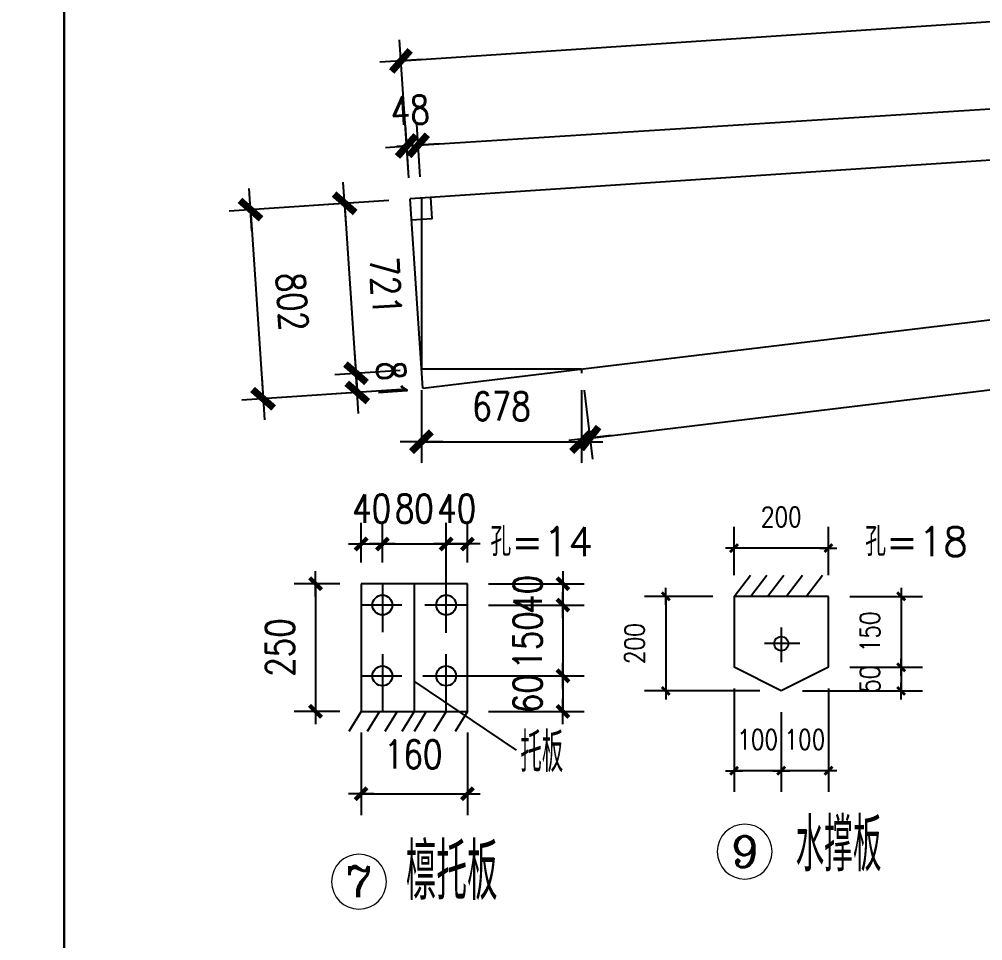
# Model space of a CAD drawing. Header units: millimetres. Extents: x 2451220 to 4527627, y -5186613 to -1639140.
# Drawn here: x 2499782 to 2503861, y -1731333 to -1727432 of the extents above; entities that cross this region are included whole.
import ezdxf
from ezdxf.enums import TextEntityAlignment as Align

# ---------------------------------------------------------------- set-up
doc = ezdxf.new("R2010")
doc.units = ezdxf.units.MM
doc.header["$LTSCALE"] = 1000
doc.header["$PDMODE"] = 34
doc.linetypes.add('CENTER', pattern=[50.8, 31.75, -6.35, 6.35, -6.35])
doc.layers.add('轴线层', color=1, linetype='CENTER', lineweight=15)
doc.layers.add('钢架', color=7, linetype='Continuous', lineweight=25)
doc.styles.add('COMPLEX', font='COMPLEX')
doc.styles.add('DIM_FONT', font='simplex.shx', dxfattribs={"width": 0.8, "bigfont": 'hztxt.shx'})
doc.styles.add('hz', font='gbenor.shx', dxfattribs={"width": 0.75, "height": 100, "bigfont": 'gbcbig.shx'})
doc.styles.get("Standard").update_dxf_attribs({"font": 'txt', "bigfont": 'gbcbig.shx'})
doc.dimstyles.new('WGH(1)', dxfattribs={"dimscale": 1.2, "dimtxt": 100, "dimasz": 0.5, "dimexe": 75, "dimexo": 75, "dimgap": 75, "dimtad": 1, "dimdec": 0, "dimzin": 0, "dimdsep": 46, "dimtxsty": 'DIM_FONT', "dimblk1": '_DIMX', "dimblk2": '_DIMX', "dimsah": 1, "dimcen": 0.09, "dimclrd": 3, "dimclre": 3, "dimclrt": 7, "dimadec": 0, "dimazin": 0, "dimtfac": 1, "dimtdec": 0, "dimtix": 1, "dimtmove": 2, "dimatfit": 3, "dimldrblk": '_DIMX', "dimfxl": 1, "dimtolj": 1, "dimtzin": 0, "dimarcsym": 0})
doc.dimstyles.new('WGH(2)', dxfattribs={"dimscale": 1.2, "dimtxt": 100, "dimasz": 0.5, "dimexe": 75, "dimexo": 75, "dimgap": 75, "dimtad": 1, "dimdec": 0, "dimlfac": 0.5, "dimzin": 0, "dimdsep": 46, "dimtxsty": 'DIM_FONT', "dimblk1": '_DIMX', "dimblk2": '_DIMX', "dimsah": 1, "dimcen": 0.09, "dimclrd": 3, "dimclre": 3, "dimclrt": 7, "dimadec": 0, "dimazin": 0, "dimtfac": 1, "dimtdec": 0, "dimtix": 1, "dimtmove": 2, "dimatfit": 3, "dimldrblk": '_DIMX', "dimfxl": 1, "dimtolj": 1, "dimtzin": 0, "dimarcsym": 0})
doc.dimstyles.new('WGH(3)', dxfattribs={"dimscale": 1.2, "dimtxt": 100, "dimasz": 0.3, "dimexe": 75, "dimexo": 75, "dimgap": 75, "dimtad": 1, "dimdec": 0, "dimlfac": 0.333333, "dimzin": 0, "dimdsep": 46, "dimtxsty": 'DIM_FONT', "dimblk1": '_DIMX', "dimblk2": '_DIMX', "dimsah": 1, "dimcen": 0.09, "dimclrd": 3, "dimclre": 3, "dimclrt": 7, "dimazin": 0, "dimtfac": 1, "dimtdec": 0, "dimtix": 1, "dimtmove": 2, "dimatfit": 3, "dimldrblk": '_DIMX', "dimfxl": 1, "dimtolj": 1, "dimtzin": 0, "dimarcsym": 0})

# ---------------------------------------------------------------- blocks, each defined once
blk = doc.blocks.new('_DIMX')
blk.add_line((-150, 0), (150, 0))
at = {"const_width": 50}
blk.add_lwpolyline([(-70, -70), (70, 70)], dxfattribs=at)
blk = doc.blocks.new('*D2651')
at = {"color": 3, "lineweight": -2}
for p, q in [((2501139.4, -1729822.3), (2500946.1, -1729822.3)), ((2501036.1, -1729822.6), (2501036.1, -1730361.9)), ((2501139.4, -1730362.3), (2500946.1, -1730362.3))]:
    blk.add_line(p, q, dxfattribs=at)
at = {"layer": 'Defpoints', "color": 0}
for p in [(2501229.4, -1729822.3), (2501036.1, -1730362.3), (2501229.4, -1730362.3)]:
    blk.add_point(p, dxfattribs=at)
at = {"color": 3, "lineweight": -2, "xscale": 0.36, "yscale": 0.36, "zscale": 0.36}
for p, rotation in [((2501036.1, -1729822.3), 90), ((2501036.1, -1730362.3), 270)]:
    blk.add_blockref('_DIMX', p, dxfattribs=dict(at, rotation=rotation))
at = {"color": 7, "insert": (2500886.1, -1730092.3), "char_height": 120, "attachment_point": 5, "rotation": 90, "style": 'DIM_FONT'}
blk.add_mtext('\\A1;250', dxfattribs=at)
blk = doc.blocks.new('*D2652')
at = {"color": 3, "lineweight": -2}
for p, q in [((2501769.4, -1729822.3), (2502173.9, -1729822.3)), ((2502083.9, -1729821.9), (2502083.9, -1729821.6)), ((2502083.9, -1729822.3), (2502083.9, -1729912.3)), ((2501769.4, -1729912.3), (2502173.9, -1729912.3)), ((2502083.9, -1729912.6), (2502083.9, -1729913))]:
    blk.add_line(p, q, dxfattribs=at)
at = {"layer": 'Defpoints', "color": 0}
for p in [(2501679.4, -1729822.3), (2501679.4, -1729912.3), (2502083.9, -1729912.3)]:
    blk.add_point(p, dxfattribs=at)
at = {"color": 3, "lineweight": -2, "xscale": 0.36, "yscale": 0.36, "zscale": 0.36}
for p, rotation in [((2502083.9, -1729822.3), 270), ((2502083.9, -1729912.3), 90)]:
    blk.add_blockref('_DIMX', p, dxfattribs=dict(at, rotation=rotation))
at = {"color": 7, "insert": (2501933.9, -1729867.3), "char_height": 120, "attachment_point": 5, "rotation": 90, "style": 'DIM_FONT'}
blk.add_mtext('\\A1;40', dxfattribs=at)
blk = doc.blocks.new('*D2653')
at = {"color": 3, "lineweight": -2}
for p, q in [((2501769.4, -1729912.3), (2502173.9, -1729912.3)), ((2502083.9, -1729911.9), (2502083.9, -1729911.6)), ((2502083.9, -1729912.3), (2502083.9, -1730212.3)), ((2501491.2, -1730212.3), (2502173.9, -1730212.3)), ((2502083.9, -1730212.6), (2502083.9, -1730213))]:
    blk.add_line(p, q, dxfattribs=at)
at = {"layer": 'Defpoints', "color": 0}
for p in [(2501679.4, -1729912.3), (2501401.2, -1730212.3), (2502083.9, -1730212.3)]:
    blk.add_point(p, dxfattribs=at)
at = {"color": 3, "lineweight": -2, "xscale": 0.36, "yscale": 0.36, "zscale": 0.36}
for p, rotation in [((2502083.9, -1729912.3), 270), ((2502083.9, -1730212.3), 90)]:
    blk.add_blockref('_DIMX', p, dxfattribs=dict(at, rotation=rotation))
at = {"color": 7, "insert": (2501933.9, -1730062.3), "char_height": 120, "attachment_point": 5, "rotation": 90, "style": 'DIM_FONT'}
blk.add_mtext('\\A1;150', dxfattribs=at)
blk = doc.blocks.new('*D2654')
at = {"color": 3, "lineweight": -2}
for p, q in [((2501491.2, -1730212.3), (2502173.9, -1730212.3)), ((2502083.9, -1730211.9), (2502083.9, -1730211.6)), ((2502083.9, -1730212.3), (2502083.9, -1730362.3)), ((2501769.4, -1730362.3), (2502173.9, -1730362.3)), ((2502083.9, -1730362.6), (2502083.9, -1730363))]:
    blk.add_line(p, q, dxfattribs=at)
at = {"layer": 'Defpoints', "color": 0}
for p in [(2501401.2, -1730212.3), (2501679.4, -1730362.3), (2502083.9, -1730362.3)]:
    blk.add_point(p, dxfattribs=at)
at = {"color": 3, "lineweight": -2, "xscale": 0.36, "yscale": 0.36, "zscale": 0.36}
for p, rotation in [((2502083.9, -1730212.3), 270), ((2502083.9, -1730362.3), 90)]:
    blk.add_blockref('_DIMX', p, dxfattribs=dict(at, rotation=rotation))
at = {"color": 7, "insert": (2501933.9, -1730287.3), "char_height": 120, "attachment_point": 5, "rotation": 90, "style": 'DIM_FONT'}
blk.add_mtext('\\A1;60', dxfattribs=at)
blk = doc.blocks.new('*D2655')
at = {"color": 3, "lineweight": -2}
for p, q in [((2501229.4, -1729732.3), (2501229.4, -1729563.8)), ((2501319.4, -1729732.3), (2501319.4, -1729563.8)), ((2501229, -1729653.8), (2501228.7, -1729653.8)), ((2501229.4, -1729653.8), (2501319.4, -1729653.8)), ((2501319.7, -1729653.8), (2501320.1, -1729653.8))]:
    blk.add_line(p, q, dxfattribs=at)
at = {"layer": 'Defpoints', "color": 0}
for p in [(2501319.4, -1729653.8), (2501229.4, -1729822.3), (2501319.4, -1729822.3)]:
    blk.add_point(p, dxfattribs=at)
at = {"color": 3, "lineweight": -2, "xscale": 0.36, "yscale": 0.36, "zscale": 0.36}
blk.add_blockref('_DIMX', (2501229.4, -1729653.8), dxfattribs=at)
at = {"color": 3, "lineweight": -2, "xscale": 0.36, "yscale": 0.36, "zscale": 0.36, "rotation": 180}
blk.add_blockref('_DIMX', (2501319.4, -1729653.8), dxfattribs=at)
at = {"color": 7, "insert": (2501274.4, -1729503.8), "char_height": 120, "attachment_point": 5, "style": 'DIM_FONT'}
blk.add_mtext('\\A1;40', dxfattribs=at)
blk = doc.blocks.new('*D2656')
at = {"color": 3, "lineweight": -2}
for p, q in [((2501319.4, -1729732.3), (2501319.4, -1729563.8)), ((2501589.4, -1730030.3), (2501589.4, -1729563.8)), ((2501319, -1729653.8), (2501318.7, -1729653.8)), ((2501319.4, -1729653.8), (2501589.4, -1729653.8)), ((2501589.7, -1729653.8), (2501590.1, -1729653.8))]:
    blk.add_line(p, q, dxfattribs=at)
at = {"layer": 'Defpoints', "color": 0}
for p in [(2501589.4, -1729653.8), (2501319.4, -1729822.3), (2501589.4, -1730120.3)]:
    blk.add_point(p, dxfattribs=at)
at = {"color": 3, "lineweight": -2, "xscale": 0.36, "yscale": 0.36, "zscale": 0.36}
blk.add_blockref('_DIMX', (2501319.4, -1729653.8), dxfattribs=at)
at = {"color": 3, "lineweight": -2, "xscale": 0.36, "yscale": 0.36, "zscale": 0.36, "rotation": 180}
blk.add_blockref('_DIMX', (2501589.4, -1729653.8), dxfattribs=at)
at = {"color": 7, "insert": (2501454.4, -1729503.8), "char_height": 120, "attachment_point": 5, "style": 'DIM_FONT'}
blk.add_mtext('\\A1;80', dxfattribs=at)
blk = doc.blocks.new('*D2657')
at = {"color": 3, "lineweight": -2}
for p, q in [((2501589.4, -1730030.3), (2501589.4, -1729563.8)), ((2501679.4, -1729732.3), (2501679.4, -1729563.8)), ((2501589, -1729653.8), (2501588.7, -1729653.8)), ((2501589.4, -1729653.8), (2501679.4, -1729653.8)), ((2501679.7, -1729653.8), (2501680.1, -1729653.8))]:
    blk.add_line(p, q, dxfattribs=at)
at = {"layer": 'Defpoints', "color": 0}
for p in [(2501679.4, -1729653.8), (2501679.4, -1729822.3), (2501589.4, -1730120.3)]:
    blk.add_point(p, dxfattribs=at)
at = {"color": 3, "lineweight": -2, "xscale": 0.36, "yscale": 0.36, "zscale": 0.36}
blk.add_blockref('_DIMX', (2501589.4, -1729653.8), dxfattribs=at)
at = {"color": 3, "lineweight": -2, "xscale": 0.36, "yscale": 0.36, "zscale": 0.36, "rotation": 180}
blk.add_blockref('_DIMX', (2501679.4, -1729653.8), dxfattribs=at)
at = {"color": 7, "insert": (2501634.4, -1729503.8), "char_height": 120, "attachment_point": 5, "style": 'DIM_FONT'}
blk.add_mtext('\\A1;40', dxfattribs=at)
blk = doc.blocks.new('*D854')
at = {"color": 3, "lineweight": -2}
for p, q in [((2501229.4, -1730452.3), (2501229.4, -1730801.4)), ((2501679.4, -1730452.3), (2501679.4, -1730801.4)), ((2501229.7, -1730711.4), (2501679, -1730711.4))]:
    blk.add_line(p, q, dxfattribs=at)
at = {"layer": 'Defpoints', "color": 0}
for p in [(2501229.4, -1730362.3), (2501679.4, -1730362.3), (2501679.4, -1730711.4)]:
    blk.add_point(p, dxfattribs=at)
at = {"color": 3, "lineweight": -2, "xscale": 0.36, "yscale": 0.36, "zscale": 0.36, "rotation": 180}
blk.add_blockref('_DIMX', (2501229.4, -1730711.4), dxfattribs=at)
at = {"color": 3, "lineweight": -2, "xscale": 0.36, "yscale": 0.36, "zscale": 0.36}
blk.add_blockref('_DIMX', (2501679.4, -1730711.4), dxfattribs=at)
at = {"color": 7, "insert": (2501449.8, -1730544.4), "char_height": 120, "attachment_point": 5, "style": 'DIM_FONT'}
blk.add_mtext('\\A1;160', dxfattribs=at)
blk = doc.blocks.new('*D2658')
at = {"color": 3, "lineweight": -2}
for p, q in [((2502808.2, -1729785.8), (2502808.2, -1729581.4)), ((2503208.2, -1729785.8), (2503208.2, -1729581.4)), ((2503207.9, -1729671.4), (2502808.4, -1729671.4))]:
    blk.add_line(p, q, dxfattribs=at)
at = {"layer": 'Defpoints', "color": 0}
for p in [(2502808.2, -1729671.4), (2502808.2, -1729875.8), (2503208.2, -1729875.8)]:
    blk.add_point(p, dxfattribs=at)
at = {"color": 3, "lineweight": -2, "xscale": 0.24, "yscale": 0.24, "zscale": 0.24, "rotation": 180}
blk.add_blockref('_DIMX', (2502808.2, -1729671.4), dxfattribs=at)
at = {"color": 3, "lineweight": -2, "xscale": 0.24, "yscale": 0.24, "zscale": 0.24}
blk.add_blockref('_DIMX', (2503208.2, -1729671.4), dxfattribs=at)
at = {"color": 7, "insert": (2503008.2, -1729539.4), "char_height": 84, "attachment_point": 5, "style": 'DIM_FONT'}
blk.add_mtext('\\A1;200', dxfattribs=at)
blk = doc.blocks.new('*D2659')
at = {"color": 3, "lineweight": -2}
for p, q in [((2503298.2, -1729875.8), (2503605.8, -1729875.8)), ((2503515.8, -1729875.6), (2503515.8, -1729875.4)), ((2503515.8, -1729875.8), (2503515.8, -1730175.8)), ((2503298.2, -1730175.8), (2503605.8, -1730175.8)), ((2503515.8, -1730176.1), (2503515.8, -1730176.3))]:
    blk.add_line(p, q, dxfattribs=at)
at = {"layer": 'Defpoints', "color": 0}
for p in [(2503208.2, -1729875.8), (2503208.2, -1730175.8), (2503515.8, -1730175.8)]:
    blk.add_point(p, dxfattribs=at)
at = {"color": 3, "lineweight": -2, "xscale": 0.24, "yscale": 0.24, "zscale": 0.24}
for p, rotation in [((2503515.8, -1729875.8), 270), ((2503515.8, -1730175.8), 90)]:
    blk.add_blockref('_DIMX', p, dxfattribs=dict(at, rotation=rotation))
at = {"color": 7, "insert": (2503383.8, -1730025.8), "char_height": 84, "attachment_point": 5, "rotation": 90, "style": 'DIM_FONT'}
blk.add_mtext('\\A1;150', dxfattribs=at)
blk = doc.blocks.new('*D2660')
at = {"color": 3, "lineweight": -2}
for p, q in [((2503298.2, -1730175.8), (2503605.8, -1730175.8)), ((2503515.8, -1730175.6), (2503515.8, -1730175.4)), ((2503515.8, -1730175.8), (2503515.8, -1730275.8)), ((2503098.2, -1730275.8), (2503605.8, -1730275.8)), ((2503515.8, -1730276.1), (2503515.8, -1730276.3))]:
    blk.add_line(p, q, dxfattribs=at)
at = {"layer": 'Defpoints', "color": 0}
for p in [(2503208.2, -1730175.8), (2503008.2, -1730275.8), (2503515.8, -1730275.8)]:
    blk.add_point(p, dxfattribs=at)
at = {"color": 3, "lineweight": -2, "xscale": 0.24, "yscale": 0.24, "zscale": 0.24}
for p, rotation in [((2503515.8, -1730175.8), 270), ((2503515.8, -1730275.8), 90)]:
    blk.add_blockref('_DIMX', p, dxfattribs=dict(at, rotation=rotation))
at = {"color": 7, "insert": (2503383.8, -1730225.8), "char_height": 84, "attachment_point": 5, "rotation": 90, "style": 'DIM_FONT'}
blk.add_mtext('\\A1;50', dxfattribs=at)
blk = doc.blocks.new('*D2661')
at = {"color": 3, "lineweight": -2}
for p, q in [((2502718.2, -1729875.8), (2502429.4, -1729875.8)), ((2502519.4, -1729876.1), (2502519.4, -1730275.6)), ((2502918.2, -1730275.8), (2502429.4, -1730275.8))]:
    blk.add_line(p, q, dxfattribs=at)
at = {"layer": 'Defpoints', "color": 0}
for p in [(2502808.2, -1729875.8), (2502519.4, -1730275.8), (2503008.2, -1730275.8)]:
    blk.add_point(p, dxfattribs=at)
at = {"color": 3, "lineweight": -2, "xscale": 0.24, "yscale": 0.24, "zscale": 0.24}
for p, rotation in [((2502519.4, -1729875.8), 90), ((2502519.4, -1730275.8), 270)]:
    blk.add_blockref('_DIMX', p, dxfattribs=dict(at, rotation=rotation))
at = {"color": 7, "insert": (2502387.4, -1730075.8), "char_height": 84, "attachment_point": 5, "rotation": 90, "style": 'DIM_FONT'}
blk.add_mtext('\\A1;200', dxfattribs=at)
blk = doc.blocks.new('*D855')
at = {"color": 3, "lineweight": -2}
for p, q in [((2503208.2, -1730265.8), (2503208.2, -1730703.6)), ((2503008.2, -1730365.8), (2503008.2, -1730703.6)), ((2503007.9, -1730613.6), (2503007.7, -1730613.6)), ((2503208.2, -1730613.6), (2503008.2, -1730613.6)), ((2503208.4, -1730613.6), (2503208.6, -1730613.6))]:
    blk.add_line(p, q, dxfattribs=at)
at = {"layer": 'Defpoints', "color": 0}
for p in [(2503208.2, -1730175.8), (2503008.2, -1730275.8), (2503008.2, -1730613.6)]:
    blk.add_point(p, dxfattribs=at)
at = {"color": 3, "lineweight": -2, "xscale": 0.24, "yscale": 0.24, "zscale": 0.24}
blk.add_blockref('_DIMX', (2503008.2, -1730613.6), dxfattribs=at)
at = {"color": 3, "lineweight": -2, "xscale": 0.24, "yscale": 0.24, "zscale": 0.24, "rotation": 180}
blk.add_blockref('_DIMX', (2503208.2, -1730613.6), dxfattribs=at)
at = {"color": 7, "insert": (2503108.2, -1730481.6), "char_height": 84, "attachment_point": 5, "style": 'DIM_FONT'}
blk.add_mtext('\\A1;100', dxfattribs=at)
blk = doc.blocks.new('*D856')
at = {"color": 3, "lineweight": -2}
for p, q in [((2502808.2, -1730265.8), (2502808.2, -1730703.6)), ((2503008.2, -1730365.8), (2503008.2, -1730703.6)), ((2502807.9, -1730613.6), (2502807.7, -1730613.6)), ((2503008.2, -1730613.6), (2502808.2, -1730613.6)), ((2503008.4, -1730613.6), (2503008.6, -1730613.6))]:
    blk.add_line(p, q, dxfattribs=at)
at = {"layer": 'Defpoints', "color": 0}
for p in [(2502808.2, -1730175.8), (2503008.2, -1730275.8), (2502808.2, -1730613.6)]:
    blk.add_point(p, dxfattribs=at)
at = {"color": 3, "lineweight": -2, "xscale": 0.24, "yscale": 0.24, "zscale": 0.24}
blk.add_blockref('_DIMX', (2502808.2, -1730613.6), dxfattribs=at)
at = {"color": 3, "lineweight": -2, "xscale": 0.24, "yscale": 0.24, "zscale": 0.24, "rotation": 180}
blk.add_blockref('_DIMX', (2503008.2, -1730613.6), dxfattribs=at)
at = {"color": 7, "insert": (2502908.2, -1730481.6), "char_height": 84, "attachment_point": 5, "style": 'DIM_FONT'}
blk.add_mtext('\\A1;100', dxfattribs=at)
blk = doc.blocks.new('轴线标号')
at = {"lineweight": 13}
blk.add_circle((0, 0), 0.5, dxfattribs=at)
at = {"layer": '钢架', "lineweight": 13, "style": 'COMPLEX', "width": 1.041667}
blk.add_attdef('A', text='', height=0.56, dxfattribs=at).set_placement((-0.25, -0.28), (0.25, -0.28), align=Align.FIT)
blk = doc.blocks.new('*D2679')
at = {"color": 3, "lineweight": -2}
for p, q in [((2507498.2, -1728360.2), (2507533.5, -1728652.9)), ((2502198.7, -1729205.4), (2507522.1, -1728563.6)), ((2502173.6, -1729002.1), (2502208.8, -1729294.8))]:
    blk.add_line(p, q, dxfattribs=at)
at = {"layer": 'Defpoints', "color": 0}
for p in [(2507487.4, -1728270.8), (2507522.7, -1728563.5), (2502162.8, -1728912.7)]:
    blk.add_point(p, dxfattribs=at)
at = {"color": 3, "lineweight": -2, "xscale": 0.6, "yscale": 0.6, "zscale": 0.6}
for p, rotation in [((2507522.7, -1728563.5), 6.87402383045869), ((2502198.1, -1729205.4), 186.8740238304587)]:
    blk.add_blockref('_DIMX', p, dxfattribs=dict(at, rotation=rotation))
at = {"color": 7, "insert": (2504842.4, -1728735.5), "char_height": 120, "attachment_point": 5, "rotation": 6.874, "style": 'DIM_FONT'}
blk.add_mtext('\\A1;5363', dxfattribs=at)
blk = doc.blocks.new('*D2684')
at = {"color": 3, "lineweight": -2}
for p, q in [((2501431.1, -1728103.3), (2501416.8, -1727879.2)), ((2501479, -1728100.2), (2501464.7, -1727876.2)), ((2501421.9, -1727969.1), (2501421.3, -1727969.1)), ((2501422.5, -1727969), (2501470.5, -1727966)), ((2501471.1, -1727965.9), (2501471.7, -1727965.9))]:
    blk.add_line(p, q, dxfattribs=at)
at = {"layer": 'Defpoints', "color": 0}
for p in [(2501470.5, -1727966), (2501436.8, -1728193.1), (2501484.8, -1728190.1)]:
    blk.add_point(p, dxfattribs=at)
at = {"color": 3, "lineweight": -2, "xscale": 0.6, "yscale": 0.6, "zscale": 0.6}
for p, rotation in [((2501422.5, -1727969), 3.655502711790959), ((2501470.5, -1727966), 183.655502711791)]:
    blk.add_blockref('_DIMX', p, dxfattribs=dict(at, rotation=rotation))
at = {"color": 7, "insert": (2501436.9, -1727817.8), "char_height": 120, "attachment_point": 5, "rotation": 3.6555, "style": 'DIM_FONT'}
blk.add_mtext('\\A1;48', dxfattribs=at)
blk = doc.blocks.new('*D2685')
at = {"color": 3, "lineweight": -2}
for p, q in [((2507449.8, -1727702.1), (2507436.5, -1727494.6)), ((2501471.1, -1727965.9), (2507441.6, -1727584.5)), ((2501479, -1728100.2), (2501464.7, -1727876.2))]:
    blk.add_line(p, q, dxfattribs=at)
at = {"layer": 'Defpoints', "color": 0}
for p in [(2507442.2, -1727584.5), (2507455.5, -1727791.9), (2501484.8, -1728190.1)]:
    blk.add_point(p, dxfattribs=at)
at = {"color": 3, "lineweight": -2, "xscale": 0.6, "yscale": 0.6, "zscale": 0.6}
for p, rotation in [((2507442.2, -1727584.5), 3.65550272074046), ((2501470.5, -1727966), 183.6555027207405)]:
    blk.add_blockref('_DIMX', p, dxfattribs=dict(at, rotation=rotation))
at = {"color": 7, "insert": (2504446.8, -1727625.5), "char_height": 120, "attachment_point": 5, "rotation": 3.6555, "style": 'DIM_FONT'}
blk.add_mtext('\\A1;5984', dxfattribs=at)
blk = doc.blocks.new('*D2686')
at = {"color": 3, "lineweight": -2}
for p, q in [((2507449.5, -1727702.1), (2507410.6, -1727117.8)), ((2501398.5, -1727608.8), (2507415.9, -1727207.6)), ((2501430.8, -1728103.3), (2501391.9, -1727519))]:
    blk.add_line(p, q, dxfattribs=at)
at = {"layer": 'Defpoints', "color": 0}
for p in [(2507416.5, -1727207.6), (2507455.5, -1727791.9), (2501436.8, -1728193.1)]:
    blk.add_point(p, dxfattribs=at)
at = {"color": 3, "lineweight": -2, "xscale": 0.6, "yscale": 0.6, "zscale": 0.6}
for p, rotation in [((2507416.5, -1727207.6), 3.814074834278583), ((2501397.9, -1727608.8), 183.8140748342786)]:
    blk.add_blockref('_DIMX', p, dxfattribs=dict(at, rotation=rotation))
at = {"color": 7, "insert": (2504397.2, -1727258.5), "char_height": 120, "attachment_point": 5, "rotation": 3.8141, "style": 'DIM_FONT'}
blk.add_mtext('\\A1;6032', dxfattribs=at)
blk = doc.blocks.new('*D2687')
at = {"color": 3, "lineweight": -2}
for p, q in [((2501347, -1728199.1), (2500671.2, -1728244.2)), ((2500761, -1728238.8), (2500814.3, -1729038.2)), ((2501400.4, -1728999.8), (2500724.6, -1729044.8))]:
    blk.add_line(p, q, dxfattribs=at)
at = {"layer": 'Defpoints', "color": 0}
for p in [(2501436.8, -1728193.1), (2501490.2, -1728993.8), (2500814.4, -1729038.8)]:
    blk.add_point(p, dxfattribs=at)
at = {"color": 3, "lineweight": -2, "xscale": 0.6, "yscale": 0.6, "zscale": 0.6}
for p, rotation in [((2500761, -1728238.2), 93.81407483430803), ((2500814.4, -1729038.8), 273.814074834308)]:
    blk.add_blockref('_DIMX', p, dxfattribs=dict(at, rotation=rotation))
at = {"color": 7, "insert": (2500937.4, -1728628.5), "char_height": 120, "attachment_point": 5, "rotation": 273.8141, "style": 'DIM_FONT'}
blk.add_mtext('\\A1;802', dxfattribs=at)
blk = doc.blocks.new('*D2688')
at = {"color": 3, "lineweight": -2}
for p, q in [((2501347, -1728199.1), (2501069.8, -1728217.6)), ((2501159.6, -1728212.2), (2501207.5, -1728930.6)), ((2501395, -1728918.7), (2501117.8, -1728937.2))]:
    blk.add_line(p, q, dxfattribs=at)
at = {"layer": 'Defpoints', "color": 0}
for p in [(2501436.8, -1728193.1), (2501207.6, -1728931.2), (2501484.8, -1728912.7)]:
    blk.add_point(p, dxfattribs=at)
at = {"color": 3, "lineweight": -2, "xscale": 0.6, "yscale": 0.6, "zscale": 0.6}
for p, rotation in [((2501159.6, -1728211.6), 93.81407483430759), ((2501207.6, -1728931.2), 273.8140748343076)]:
    blk.add_blockref('_DIMX', p, dxfattribs=dict(at, rotation=rotation))
at = {"color": 7, "insert": (2501333.3, -1728561.4), "char_height": 120, "attachment_point": 5, "rotation": 273.8141, "style": 'DIM_FONT'}
blk.add_mtext('\\A1;721', dxfattribs=at)
blk = doc.blocks.new('*D2689')
at = {"color": 3, "lineweight": -2}
for p, q in [((2501395, -1728918.7), (2501117.8, -1728937.2)), ((2501207.5, -1728930.6), (2501207.5, -1728930)), ((2501207.6, -1728931.2), (2501213, -1729012.3)), ((2501400.4, -1728999.8), (2501123.2, -1729018.3)), ((2501213, -1729012.9), (2501213.1, -1729013.5))]:
    blk.add_line(p, q, dxfattribs=at)
at = {"layer": 'Defpoints', "color": 0}
for p in [(2501484.8, -1728912.7), (2501213, -1729012.3), (2501490.2, -1728993.8)]:
    blk.add_point(p, dxfattribs=at)
at = {"color": 3, "lineweight": -2, "xscale": 0.6, "yscale": 0.6, "zscale": 0.6}
for p, rotation in [((2501207.6, -1728931.2), 273.8140748245292), ((2501213, -1729012.3), 93.81407482452924)]:
    blk.add_blockref('_DIMX', p, dxfattribs=dict(at, rotation=rotation))
at = {"color": 7, "insert": (2501359.9, -1728961.7), "char_height": 120, "attachment_point": 5, "rotation": 273.8141, "style": 'DIM_FONT'}
blk.add_mtext('\\A1;81', dxfattribs=at)
blk = doc.blocks.new('*D2692')
at = {"color": 3, "lineweight": -2}
for p, q in [((2501484.8, -1729002.7), (2501484.8, -1729310.8)), ((2502162.8, -1729002.7), (2502162.8, -1729310.8)), ((2501485.4, -1729220.8), (2502162.2, -1729220.8))]:
    blk.add_line(p, q, dxfattribs=at)
at = {"layer": 'Defpoints', "color": 0}
for p in [(2501484.8, -1728912.7), (2502162.8, -1728912.7), (2502162.8, -1729220.8)]:
    blk.add_point(p, dxfattribs=at)
at = {"color": 3, "lineweight": -2, "xscale": 0.6, "yscale": 0.6, "zscale": 0.6, "rotation": 180}
blk.add_blockref('_DIMX', (2501484.8, -1729220.8), dxfattribs=at)
at = {"color": 3, "lineweight": -2, "xscale": 0.6, "yscale": 0.6, "zscale": 0.6}
blk.add_blockref('_DIMX', (2502162.8, -1729220.8), dxfattribs=at)
at = {"color": 7, "insert": (2501823.8, -1729070.8), "char_height": 120, "attachment_point": 5, "style": 'DIM_FONT'}
blk.add_mtext('\\A1;678', dxfattribs=at)

msp = doc.modelspace()

# ---------------------------------------------------------------- linework, layer by layer
for p, q in [((2507455.5, -1727791.9), (2501436.8, -1728193.1)), ((2501490.2, -1728993.8), (2501436.8, -1728193.1)), ((2501484.8, -1728190.1), (2501484.8, -1728912.7)), ((2501530.6, -1728277.1), (2501524.6, -1728187.3)), ((2501530.6, -1728277.1), (2501442.8, -1728282.9)), ((2501490.2, -1728993.8), (2507487.4, -1728270.8)), ((2502808.2, -1729875.8), (2502877.9, -1729786.2)), ((2502877.8, -1729875.8), (2502947.5, -1729786.2)), ((2502949.9, -1729875.8), (2503019.6, -1729786.2)), ((2503028.6, -1729875.8), (2503098.4, -1729786.2)), ((2503113.6, -1729875.8), (2503183.3, -1729786.2)), ((2501229.4, -1729822.3), (2501229.4, -1730362.3)), ((2501679.4, -1729822.3), (2501229.4, -1729822.3)), ((2501319.4, -1729822.3), (2501319.4, -1730026.6)), ((2501454.4, -1729822.3), (2501454.4, -1730362.3)), ((2501589.4, -1730026.6), (2501589.4, -1729822.3)), ((2501679.4, -1730362.3), (2501679.4, -1729822.3)), ((2503208.2, -1729875.8), (2502808.2, -1729875.8)), ((2502808.2, -1729875.8), (2502808.2, -1730175.8)), ((2503208.2, -1730075.8), (2503208.2, -1729875.8)), ((2503208.2, -1730175.8), (2503208.2, -1729875.8)), ((2501401.2, -1729912.3), (2501229.4, -1729912.3)), ((2501679.4, -1729912.3), (2501499.2, -1729912.3)), ((2503008.2, -1730007.2), (2503008.2, -1730153.9)), ((2503087, -1730075.8), (2502936.6, -1730075.8)), ((2501319.4, -1730120.3), (2501319.4, -1730362.3)), ((2501589.4, -1730362.3), (2501589.4, -1730120.3)), ((2503008.2, -1730275.8), (2502808.2, -1730175.8)), ((2503208.2, -1730175.8), (2503008.2, -1730275.8)), ((2501229.4, -1730212.3), (2501401.2, -1730212.3)), ((2501887.5, -1730526.2), (2501454.4, -1730234.5)), ((2501499.2, -1730212.3), (2501679.4, -1730212.3)), ((2501229.4, -1730362.3), (2501177.3, -1730447.1)), ((2501229.4, -1730362.3), (2501679.4, -1730362.3)), ((2501306.6, -1730362.3), (2501254.6, -1730447.1)), ((2501382, -1730362.3), (2501330, -1730447.1)), ((2501454.4, -1730362.3), (2501402.3, -1730447.1)), ((2501505.4, -1730362.3), (2501453.3, -1730447.1)), ((2501589.4, -1730362.3), (2501537.3, -1730447.1)), ((2501679.4, -1730362.3), (2501627.3, -1730447.1))]:
    msp.add_line(p, q)
at = {"color": 2}
for p, q in [((2501484.8, -1728912.7), (2502162.8, -1728912.7)), ((2502162.8, -1728912.7), (2502162.8, -1728930.7))]:
    msp.add_line(p, q, dxfattribs=at)
for points in [[(2499972, -1722507.9), (2512391.4, -1722507.9), (2512391.4, -1731840), (2499972, -1731840)], [(2499972, -1737171.4), (2483552.7, -1737171.4), (2483552.7, -1724214.5), (2499972, -1724214.5)]]:
    msp.add_lwpolyline(points, close=True)
for centre, radius in [((2501319.4, -1729912.3), 42), ((2501589.4, -1729912.3), 42), ((2503008.2, -1730075.8), 30), ((2501319.4, -1730212.3), 42), ((2501589.4, -1730212.3), 42)]:
    msp.add_circle(centre, radius)

# ---------------------------------------------------------------- block references
ref = msp.add_blockref('轴线标号', (2502853.4, -1730956.2), dxfattribs=dict(xscale=-232.4988107294776, yscale=232.4988107294776, zscale=232.4988107293054))
ref.add_attrib('A', '9', dxfattribs={"layer": '钢架', "lineweight": 13, "height": 130.2, "style": 'COMPLEX', "width": 1.339286}).set_placement((2502795.2, -1731021.3), (2502911.5, -1731021.3), align=Align.FIT)
ref = msp.add_blockref('轴线标号', (2501220.4, -1731083.4), dxfattribs=dict(xscale=-232.4988107294776, yscale=232.4988107294776, zscale=232.4988107293054))
ref.add_attrib('A', '7', dxfattribs={"layer": '钢架', "lineweight": 13, "height": 130.2, "style": 'COMPLEX', "width": 1.339286}).set_placement((2501162.3, -1731148.5), (2501278.5, -1731148.5), align=Align.FIT)

# ---------------------------------------------------------------- texts
at = {"layer": '轴线层', "color": 4, "linetype": 'ByBlock', "char_height": 122.5, "attachment_point": 1}
for s, insert in [('孔=14', (2501776.6, -1729582.3)), ('孔=18', (2503363.6, -1729582.3))]:
    msp.add_mtext_dynamic_manual_height_columns(s, width=1506.743, gutter_width=12.5, heights=[336], dxfattribs=dict(at, insert=insert))
at = {"layer": '钢架', "lineweight": 13, "insert": (2501903.6, -1730451.6), "char_height": 168, "attachment_point": 1, "style": 'hz'}
msp.add_mtext_dynamic_manual_height_columns('托板', width=1506.743, gutter_width=12.5, heights=[336], dxfattribs=at).dxf.set("width", 688.503)
at = {"layer": '钢架', "lineweight": 13, "insert": (2502886.1, -1730814.8), "char_height": 224.64, "width": 920.627, "attachment_point": 1, "style": 'hz'}
msp.add_mtext('  水撑板', dxfattribs=at)
at = {"layer": '钢架', "lineweight": 13, "insert": (2501418.7, -1730920.6), "char_height": 240, "attachment_point": 1, "style": 'hz'}
msp.add_mtext_dynamic_manual_height_columns('檩托板', width=1506.743, gutter_width=12.5, heights=[336], dxfattribs=at)

# ---------------------------------------------------------------- dimensions: what is measured, and where the dimension line sits
for p1, p2, distance, picture, middle in [((2501436.8, -1728193.1), (2507455.5, -1727791.9), 585.6, '*D2686', (2504397.2, -1727258.5)), ((2501436.8, -1728193.1), (2501484.8, -1728190.1), 224.5, '*D2684', (2501436.9, -1727817.8)), ((2501436.8, -1728193.1), (2501484.8, -1728912.7), -277.8, '*D2688', (2501333.3, -1728561.4)), ((2501436.8, -1728193.1), (2501490.2, -1728993.8), -677.3, '*D2687', (2500937.4, -1728628.5)), ((2502162.8, -1728912.7), (2507487.4, -1728270.8), -294.8, '*D2679', (2504842.4, -1728735.5))]:
    dim = msp.add_aligned_dim(p1=p1, p2=p2, distance=distance, dimstyle='WGH(1)')
    dim.commit()
    dim.dimension.update_dxf_attribs({"geometry": picture, "text_midpoint": middle})
for base, p1, p2, angle, picture, middle in [((2507442.2, -1727584.5), (2501484.8, -1728190.1), (2507455.5, -1727791.9), 183.6555, '*D2685', (2504446.8, -1727625.5)), ((2501213, -1729012.3), (2501484.8, -1728912.7), (2501490.2, -1728993.8), 93.8141, '*D2689', (2501359.9, -1728961.7))]:
    dim = msp.add_linear_dim(base=base, p1=p1, p2=p2, angle=angle, dimstyle='WGH(1)')
    dim.commit()
    dim.dimension.update_dxf_attribs({"geometry": picture, "text_midpoint": middle})
dim = msp.add_linear_dim(base=(2502162.8, -1729220.8), p1=(2501484.8, -1728912.7), p2=(2502162.8, -1728912.7), dimstyle='WGH(1)')
dim.commit()
dim.dimension.update_dxf_attribs({"geometry": '*D2692', "text_midpoint": (2501823.8, -1729070.8)})
for base, p1, p2, text, picture, middle in [((2501319.4, -1729653.8), (2501229.4, -1729822.3), (2501319.4, -1729822.3), '40', '*D2655', (2501274.4, -1729503.8)), ((2501589.4, -1729653.8), (2501319.4, -1729822.3), (2501589.4, -1730120.3), '80', '*D2656', (2501454.4, -1729503.8)), ((2501679.4, -1729653.8), (2501589.4, -1730120.3), (2501679.4, -1729822.3), '40', '*D2657', (2501634.4, -1729503.8))]:
    dim = msp.add_linear_dim(base=base, p1=p1, p2=p2, text=text, dimstyle='WGH(3)')
    dim.commit()
    dim.dimension.update_dxf_attribs({"geometry": picture, "text_midpoint": middle})
for base, p1, p2, picture, middle in [((2502808.2, -1729671.4), (2503208.2, -1729875.8), (2502808.2, -1729875.8), '*D2658', (2503008.2, -1729539.4)), ((2502808.2, -1730613.6), (2503008.2, -1730275.8), (2502808.2, -1730175.8), '*D856', (2502908.2, -1730481.6)), ((2503008.2, -1730613.6), (2503208.2, -1730175.8), (2503008.2, -1730275.8), '*D855', (2503108.2, -1730481.6))]:
    dim = msp.add_linear_dim(base=base, p1=p1, p2=p2, dimstyle='WGH(2)', override={"dimtxt": 70, "dimasz": 0.2})
    dim.commit()
    dim.dimension.update_dxf_attribs({"geometry": picture, "text_midpoint": middle})
for base, p1, p2, text, picture, middle in [((2501036.1, -1730362.3), (2501229.4, -1729822.3), (2501229.4, -1730362.3), '250', '*D2651', (2500886.1, -1730092.3)), ((2502083.9, -1729912.3), (2501679.4, -1729822.3), (2501679.4, -1729912.3), '40', '*D2652', (2501933.9, -1729867.3)), ((2502083.9, -1730212.3), (2501679.4, -1729912.3), (2501401.2, -1730212.3), '150', '*D2653', (2501933.9, -1730062.3)), ((2502083.9, -1730362.3), (2501401.2, -1730212.3), (2501679.4, -1730362.3), '60', '*D2654', (2501933.9, -1730287.3))]:
    dim = msp.add_linear_dim(base=base, p1=p1, p2=p2, angle=90, text=text, dimstyle='WGH(3)')
    dim.commit()
    dim.dimension.update_dxf_attribs({"geometry": picture, "text_midpoint": middle})
for base, p1, p2, picture, middle in [((2502519.4, -1730275.8), (2502808.2, -1729875.8), (2503008.2, -1730275.8), '*D2661', (2502387.4, -1730075.8)), ((2503515.8, -1730175.8), (2503208.2, -1729875.8), (2503208.2, -1730175.8), '*D2659', (2503383.8, -1730025.8)), ((2503515.8, -1730275.8), (2503208.2, -1730175.8), (2503008.2, -1730275.8), '*D2660', (2503383.8, -1730225.8))]:
    dim = msp.add_linear_dim(base=base, p1=p1, p2=p2, angle=270, dimstyle='WGH(2)', override={"dimtxt": 70, "dimasz": 0.2})
    dim.commit()
    dim.dimension.update_dxf_attribs({"geometry": picture, "text_midpoint": middle})
dim = msp.add_linear_dim(base=(2501679.4, -1730711.4), p1=(2501229.4, -1730362.3), p2=(2501679.4, -1730362.3), text='160', dimstyle='WGH(3)')
dim.commit()
dim.dimension.update_dxf_attribs({"geometry": '*D854', "text_midpoint": (2501449.8, -1730544.4), "dimtype": 160})

doc.saveas('drawing.dxf')
